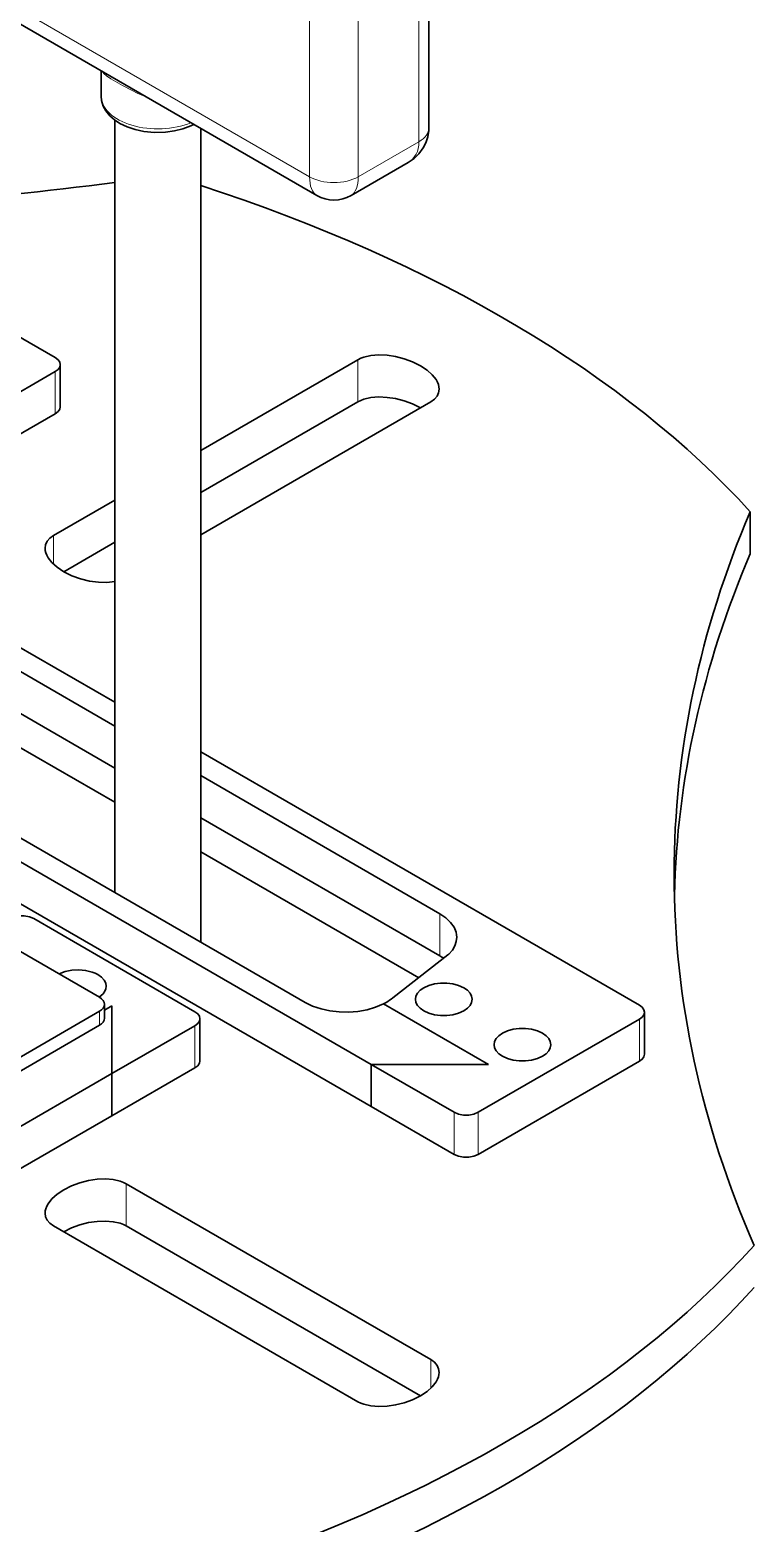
# Model space of a CAD drawing. Extents: x -1556 to 2480, y -1748 to 2591.
# Drawn here: x 1467.5 to 1509.6, y 2097.3 to 2184.2 of the extents above; entities that cross this region are included whole.
import ezdxf

# ---------------------------------------------------------------- set-up
doc = ezdxf.new("R2010")
doc.units = 0

msp = doc.modelspace()

# ---------------------------------------------------------------- linework, layer by layer
at = {"color": 7, "lineweight": 13}
msp.add_line((1459.716187, 2189.51709), (1483.757813, 2175.636719), dxfattribs=at)
at = {"color": 7, "lineweight": 35}
for p, q in [((1460.337524, 2188.312988), (1484.171997, 2174.552002)), ((1472.418945, 2178.931641), (1472.418945, 2133.970459)), ((1477.418945, 2178.450684), (1477.418945, 2131.083496)), ((1487.337769, 2123.972168), (1446.91272, 2147.312744)), ((1487.337769, 2121.522705), (1446.91272, 2144.863281)), ((1457.987061, 2142.303223), (1483.490234, 2127.578125)), ((1477.418945, 2142.162842), (1502.960327, 2127.415771)), ((1471.522095, 2127.062012), (1435.459595, 2106.241211)), ((1471.522095, 2126.245361), (1435.459595, 2105.424805)), ((1472.248535, 2123.435547), (1431.821655, 2100.096191)), ((1472.248535, 2120.986084), (1431.821655, 2097.646729)), ((1490.810791, 2106.784912), (1473.083374, 2117.019775)), ((1468.84082, 2114.570313), (1486.568848, 2104.335938))]:
    msp.add_line(p, q, dxfattribs=at)
at = {"color": 7, "lineweight": 13, "ltscale": 0.321497}
msp.add_line((1483.757813, 2188.496582), (1483.757813, 2175.636719), dxfattribs=at)
at = {"color": 7, "lineweight": 13, "ltscale": 0.28067}
msp.add_line((1486.586304, 2186.863525), (1486.586304, 2175.636719), dxfattribs=at)
at = {"color": 7, "lineweight": 35, "ltscale": 0.192169}
msp.add_line((1490.70752, 2186.181152), (1490.70752, 2178.494385), dxfattribs=at)
at = {"color": 7, "lineweight": 13, "ltscale": 0.204126}
msp.add_line((1490.121826, 2185.842773), (1490.121826, 2177.677734), dxfattribs=at)
at = {"color": 7, "lineweight": 35, "ltscale": 0.036694}
msp.add_line((1471.619019, 2181.799316), (1471.619019, 2180.331543), dxfattribs=at)
at = {"color": 7, "lineweight": 13, "ltscale": 0.102059}
msp.add_line((1490.121826, 2177.677734), (1486.586304, 2175.636719), dxfattribs=at)
at = {"color": 7, "lineweight": 35, "ltscale": 0.096082}
msp.add_line((1489.500488, 2176.473633), (1486.172119, 2174.552002), dxfattribs=at)
at = {"color": 7, "lineweight": 35, "ltscale": 0.270756}
msp.add_line((1459.570679, 2170.530273), (1468.949829, 2165.11499), dxfattribs=at)
at = {"color": 7, "lineweight": 35, "ltscale": 0.061237}
for p, q in [((1469.242432, 2162.257324), (1469.242432, 2164.706787)), ((1477.370117, 2124.182129), (1477.370117, 2126.631592)), ((1503.25293, 2124.558105), (1503.25293, 2127.007568)), ((1487.337769, 2121.522705), (1487.337769, 2123.972168)), ((1487.337769, 2121.522705), (1487.337769, 2123.972168)), ((1472.248535, 2120.986084), (1472.248535, 2123.435547)), ((1472.248535, 2120.986084), (1472.248535, 2123.435547))]:
    msp.add_line(p, q, dxfattribs=at)
at = {"color": 7, "lineweight": 35, "ltscale": 0.264179}
msp.add_line((1486.570435, 2164.987793), (1477.418945, 2159.704346), dxfattribs=at)
at = {"color": 7, "lineweight": 13, "ltscale": 0.06123}
for p, q in [((1486.570435, 2162.538574), (1486.570435, 2164.987793)), ((1502.959839, 2124.149902), (1502.959839, 2126.599121))]:
    msp.add_line(p, q, dxfattribs=at)
at = {"color": 7, "lineweight": 35, "ltscale": 0.139401}
msp.add_line((1468.949707, 2164.298828), (1464.120605, 2161.510986), dxfattribs=at)
at = {"color": 7, "lineweight": 13, "ltscale": 0.061243}
msp.add_line((1468.949707, 2161.849121), (1468.949707, 2164.298828), dxfattribs=at)
at = {"color": 7, "lineweight": 35, "ltscale": 0.139398}
msp.add_line((1468.949707, 2161.849121), (1464.120605, 2159.061523), dxfattribs=at)
at = {"color": 7, "lineweight": 35, "ltscale": 0.386633}
msp.add_line((1477.418945, 2154.805908), (1490.812012, 2162.539063), dxfattribs=at)
at = {"color": 7, "lineweight": 35, "ltscale": 0.264182}
msp.add_line((1486.570435, 2162.538574), (1477.418945, 2157.254883), dxfattribs=at)
at = {"color": 7, "lineweight": 35, "ltscale": 0.103216}
msp.add_line((1472.418945, 2156.817383), (1468.843384, 2154.753174), dxfattribs=at)
at = {"color": 7, "lineweight": 35, "ltscale": 0.061243}
msp.add_line((1509.412476, 2153.690918), (1509.412476, 2156.140625), dxfattribs=at)
at = {"color": 7, "lineweight": 13, "ltscale": 0.041595}
for p, q in [((1468.843384, 2153.089355), (1468.843384, 2154.753174)), ((1490.810791, 2105.121094), (1490.810791, 2106.784912))]:
    msp.add_line(p, q, dxfattribs=at)
at = {"color": 7, "lineweight": 35, "ltscale": 0.085877}
msp.add_line((1472.418945, 2154.36792), (1469.444092, 2152.650391), dxfattribs=at)
at = {"color": 7, "lineweight": 35, "ltscale": 0.285341}
msp.add_line((1462.534546, 2150.756836), (1472.418945, 2145.049805), dxfattribs=at)
at = {"color": 7, "lineweight": 35, "ltscale": 0.15871}
for p, q in [((1472.418945, 2143.665771), (1466.921143, 2146.840088)), ((1472.418945, 2141.216309), (1466.921143, 2144.390625))]:
    msp.add_line(p, q, dxfattribs=at)
at = {"color": 7, "lineweight": 35, "ltscale": 0.274155}
msp.add_line((1462.922119, 2144.709717), (1472.418945, 2139.226318), dxfattribs=at)
at = {"color": 7, "lineweight": 35, "ltscale": 0.40209}
for p, q in [((1491.347656, 2132.736816), (1477.418945, 2140.778809)), ((1491.347656, 2130.287354), (1477.418945, 2138.329346))]:
    msp.add_line(p, q, dxfattribs=at)
at = {"color": 7, "lineweight": 35, "ltscale": 0.366318}
msp.add_line((1477.418945, 2136.339355), (1490.108521, 2129.012939), dxfattribs=at)
at = {"color": 7, "lineweight": 35, "ltscale": 0.270753}
msp.add_line((1467.698364, 2132.455078), (1477.077393, 2127.039795), dxfattribs=at)
at = {"color": 7, "lineweight": 13, "ltscale": 0.061237}
for p, q in [((1491.347656, 2130.287354), (1491.347656, 2132.736816)), ((1477.077393, 2123.773926), (1477.077393, 2126.223389)), ((1492.166504, 2118.734863), (1492.166504, 2121.184326)), ((1493.580322, 2118.734863), (1493.580322, 2121.184326)), ((1473.083374, 2114.570313), (1473.083374, 2117.019775))]:
    msp.add_line(p, q, dxfattribs=at)
at = {"color": 7, "lineweight": 35, "ltscale": 0.214332}
msp.add_line((1471.522095, 2127.878418), (1464.097412, 2132.165039), dxfattribs=at)
at = {"color": 7, "lineweight": 35, "ltscale": 0.101613}
msp.add_line((1488.60498, 2127.842529), (1491.812378, 2130.339111), dxfattribs=at)
at = {"color": 7, "lineweight": 35, "ltscale": 0.00191}
msp.add_line((1491.812378, 2130.339111), (1491.866943, 2130.392578), dxfattribs=at)
at = {"color": 7, "lineweight": 13, "ltscale": 0.020416}
msp.add_line((1471.522095, 2126.245361), (1471.522095, 2127.062012), dxfattribs=at)
at = {"color": 7, "lineweight": 35, "ltscale": 0.020416}
msp.add_line((1471.814941, 2126.653564), (1471.814941, 2127.470215), dxfattribs=at)
at = {"color": 7, "lineweight": 35, "ltscale": 0.012518}
for p, q in [((1471.814941, 2127.12793), (1472.248657, 2127.378174)), ((1472.248657, 2127.378174), (1471.814941, 2127.12793))]:
    msp.add_line(p, q, dxfattribs=at)
at = {"color": 7, "lineweight": 35, "ltscale": 0.098566}
for p, q in [((1472.248657, 2127.378174), (1472.248535, 2123.435547)), ((1472.248535, 2123.435547), (1472.248657, 2127.378174))]:
    msp.add_line(p, q, dxfattribs=at)
at = {"color": 7, "lineweight": 35, "ltscale": 0.176169}
for p, q in [((1488.063843, 2127.495605), (1494.166504, 2123.972168)), ((1494.166504, 2123.972168), (1488.063843, 2127.495605))]:
    msp.add_line(p, q, dxfattribs=at)
at = {"color": 7, "lineweight": 35, "ltscale": 0.139396}
for p, q in [((1477.077393, 2126.223389), (1472.248535, 2123.435547)), ((1477.077393, 2123.773926), (1472.248535, 2120.986084))]:
    msp.add_line(p, q, dxfattribs=at)
at = {"color": 7, "lineweight": 35, "ltscale": 0.270757}
msp.add_line((1502.959839, 2126.599121), (1493.580322, 2121.184326), dxfattribs=at)
at = {"color": 7, "lineweight": 35, "ltscale": 0.170718}
for p, q in [((1494.166504, 2123.972168), (1487.337769, 2123.972168)), ((1487.337769, 2123.972168), (1494.166504, 2123.972168))]:
    msp.add_line(p, q, dxfattribs=at)
at = {"color": 7, "lineweight": 35, "ltscale": 0.139393}
for p, q in [((1492.166504, 2121.184326), (1487.337769, 2123.972168)), ((1492.166504, 2118.734863), (1487.337769, 2121.522705))]:
    msp.add_line(p, q, dxfattribs=at)
at = {"color": 7, "lineweight": 35, "ltscale": 0.27076}
msp.add_line((1502.959839, 2124.149902), (1493.580322, 2118.734863), dxfattribs=at)
at = {"color": 7, "lineweight": 35, "ltscale": 0.494406}
msp.add_line((1490.210083, 2104.682129), (1473.083374, 2114.570313), dxfattribs=at)
at = {"color": 7, "lineweight": 13}
msp.add_lwpolyline([(1474.186401, 2180.317139), (1473.718384, 2180.508789), (1473.419189, 2180.652344), (1472.8573, 2180.952637), (1472.188354, 2181.344238), (1471.933472, 2181.518066), (1471.800049, 2181.632813), (1471.701294, 2181.751953)], dxfattribs=at)
at = {"color": 7, "lineweight": 35}
for points in [[(1471.619019, 2180.331543), (1471.641602, 2180.077148), (1471.739136, 2179.751465), (1471.887329, 2179.477051), (1472.12561, 2179.184814), (1472.393066, 2178.950684), (1472.700073, 2178.749023), (1473.130493, 2178.541748), (1473.602905, 2178.384277), (1474.106567, 2178.277832), (1474.735229, 2178.218262), (1475.370239, 2178.233887), (1475.88855, 2178.304932), (1476.383789, 2178.427246), (1476.844482, 2178.600098), (1477.016724, 2178.683105)], [(1489.500488, 2176.473633), (1489.846924, 2176.712891), (1490.122437, 2176.977051), (1490.37793, 2177.322266), (1490.528442, 2177.616211), (1490.644775, 2177.967773), (1490.702271, 2178.341309), (1490.70752, 2178.494385)], [(1490.212036, 2164.641357), (1489.753662, 2164.870361), (1489.266968, 2165.049072), (1488.766602, 2165.17627), (1488.26709, 2165.25), (1487.782959, 2165.269775), (1487.329102, 2165.233398), (1486.920044, 2165.140137), (1486.736938, 2165.071289), (1486.570435, 2164.987793)], [(1469.242432, 2164.706787), (1469.209961, 2164.560303), (1469.112305, 2164.421875), (1468.949707, 2164.298828)], [(1468.949829, 2165.11499), (1469.112427, 2164.991943), (1469.209961, 2164.853271), (1469.242432, 2164.706787)], [(1491.301147, 2163.278809), (1491.290894, 2163.407471), (1491.260132, 2163.539063), (1491.203247, 2163.685059), (1491.122437, 2163.832031), (1490.902466, 2164.112305), (1490.598145, 2164.384766), (1490.212036, 2164.641357)], [(1490.212036, 2162.191895), (1489.753662, 2162.420898), (1489.266968, 2162.599609), (1488.766602, 2162.726563), (1488.26709, 2162.800781), (1487.782959, 2162.820313), (1487.329102, 2162.78418), (1486.920044, 2162.69043), (1486.736938, 2162.62207), (1486.570435, 2162.538574)], [(1490.812012, 2162.539063), (1491.027832, 2162.694336), (1491.18042, 2162.872314), (1491.27124, 2163.068359), (1491.301147, 2163.278809)], [(1469.242432, 2162.257324), (1469.209961, 2162.11084), (1469.112305, 2161.972168), (1468.949707, 2161.849121)], [(1468.843384, 2154.753174), (1468.627563, 2154.597656), (1468.474854, 2154.419922), (1468.384155, 2154.223877), (1468.354126, 2154.013672)], [(1468.354126, 2154.013672), (1468.364502, 2153.884766), (1468.395264, 2153.753174), (1468.452148, 2153.607178), (1468.532837, 2153.460205), (1468.75293, 2153.179688), (1469.057251, 2152.907471), (1469.443481, 2152.650879)], [(1469.443481, 2152.650879), (1469.918823, 2152.414551), (1470.424194, 2152.232178), (1470.943115, 2152.105469), (1471.459473, 2152.035645), (1471.956909, 2152.024658), (1472.418945, 2152.07373)], [(1466.283936, 2132.455322), (1466.543457, 2132.563477), (1466.837891, 2132.617432), (1467.144043, 2132.617432), (1467.438721, 2132.563232), (1467.698364, 2132.455078)], [(1492.327393, 2131.369629), (1492.317383, 2131.519287), (1492.287354, 2131.667969), (1492.168091, 2131.959473), (1491.970947, 2132.238525), (1491.697021, 2132.499512), (1491.347656, 2132.736816)], [(1491.866943, 2130.392578), (1492.069458, 2130.626465), (1492.213257, 2130.869385), (1492.29895, 2131.118164), (1492.327393, 2131.369629)], [(1471.433105, 2129.196533), (1471.27063, 2129.278809), (1471.095093, 2129.346924), (1470.714844, 2129.439941), (1470.312378, 2129.475098), (1469.907715, 2129.452881), (1469.520752, 2129.373047), (1469.171265, 2129.235596)], [(1471.916504, 2128.522949), (1471.88623, 2128.704834), (1471.795654, 2128.881348), (1471.644653, 2129.047119), (1471.433105, 2129.196533)], [(1471.500854, 2127.890625), (1471.62793, 2127.984375), (1471.731812, 2128.084229), (1471.834351, 2128.225342), (1471.895996, 2128.372559), (1471.916504, 2128.522949)], [(1489.917603, 2127.761719), (1489.947754, 2127.943848), (1490.03833, 2128.120361), (1490.189453, 2128.286133), (1490.400879, 2128.435547)], [(1490.400879, 2128.435547), (1490.699219, 2128.572266), (1491.032593, 2128.66333), (1491.386963, 2128.708984), (1491.748413, 2128.708984), (1492.102783, 2128.66333), (1492.436279, 2128.572266), (1492.734619, 2128.435547)], [(1492.734619, 2128.435547), (1492.946045, 2128.286133), (1493.097046, 2128.120361), (1493.187744, 2127.943848), (1493.217896, 2127.761719)], [(1477.077393, 2127.039795), (1477.23999, 2126.916748), (1477.337524, 2126.778076), (1477.370117, 2126.631592)], [(1483.490234, 2127.578125), (1483.934082, 2127.362793), (1484.421753, 2127.198975), (1484.941406, 2127.086914), (1485.481201, 2127.026123), (1486.029053, 2127.01709), (1486.573242, 2127.05957), (1487.101685, 2127.153564), (1487.602539, 2127.298828), (1488.063843, 2127.495605)], [(1490.400757, 2127.088135), (1490.189331, 2127.237549), (1490.03833, 2127.40332), (1489.947754, 2127.579834), (1489.917603, 2127.761719)], [(1492.734497, 2127.088135), (1492.436157, 2126.951416), (1492.102783, 2126.860352), (1491.748413, 2126.814941), (1491.386963, 2126.814697), (1491.032593, 2126.860352), (1490.699219, 2126.951416), (1490.400757, 2127.088135)], [(1493.217896, 2127.761719), (1493.187622, 2127.579834), (1493.097046, 2127.40332), (1492.945923, 2127.237549), (1492.734497, 2127.088135)], [(1502.960327, 2127.415771), (1503.122925, 2127.292725), (1503.220459, 2127.154053), (1503.25293, 2127.007568)], [(1477.370117, 2126.631592), (1477.337524, 2126.485107), (1477.23999, 2126.346436), (1477.077393, 2126.223389)], [(1503.25293, 2127.007568), (1503.220337, 2126.861084), (1503.122681, 2126.722412), (1502.959839, 2126.599121)], [(1494.982178, 2125.790283), (1494.770752, 2125.640869), (1494.619751, 2125.475098), (1494.529175, 2125.298584), (1494.498901, 2125.116699)], [(1497.31604, 2125.790283), (1497.017578, 2125.927002), (1496.684204, 2126.018066), (1496.329834, 2126.063721), (1495.968384, 2126.063721), (1495.613892, 2126.018066), (1495.280518, 2125.927002), (1494.982178, 2125.790283)], [(1497.799194, 2125.116699), (1497.769043, 2125.298584), (1497.678467, 2125.475098), (1497.527466, 2125.640869), (1497.31604, 2125.790283)], [(1494.498901, 2125.116699), (1494.529053, 2124.93457), (1494.619751, 2124.758301), (1494.770752, 2124.592285), (1494.982178, 2124.442871)], [(1494.982178, 2124.442871), (1495.280518, 2124.306152), (1495.614014, 2124.215088), (1495.968384, 2124.169678), (1496.329834, 2124.169678), (1496.684204, 2124.215088), (1497.017578, 2124.306152), (1497.315918, 2124.442871)], [(1497.315918, 2124.442871), (1497.527344, 2124.592285), (1497.678345, 2124.758057), (1497.769043, 2124.93457), (1497.799194, 2125.116699)], [(1503.25293, 2124.558105), (1503.220337, 2124.411621), (1503.122681, 2124.272949), (1502.959839, 2124.149902)], [(1477.370117, 2124.182129), (1477.337524, 2124.035645), (1477.23999, 2123.896973), (1477.077393, 2123.773926)], [(1493.580322, 2121.184326), (1493.320923, 2121.076172), (1493.026489, 2121.021973), (1492.720337, 2121.021973), (1492.425903, 2121.076172), (1492.166504, 2121.184326)], [(1493.580322, 2118.734863), (1493.320923, 2118.626465), (1493.026489, 2118.57251), (1492.720337, 2118.57251), (1492.425903, 2118.626709), (1492.166504, 2118.734863)], [(1469.442139, 2116.673096), (1469.055664, 2116.416504), (1468.751343, 2116.143799), (1468.531128, 2115.863525), (1468.450317, 2115.716309), (1468.393433, 2115.570313), (1468.362671, 2115.438721), (1468.352417, 2115.309814)], [(1473.083374, 2117.019775), (1472.917114, 2117.103027), (1472.734009, 2117.171875), (1472.325195, 2117.265137), (1471.871582, 2117.301514), (1471.387573, 2117.281982), (1470.887939, 2117.208008), (1470.387451, 2117.080811), (1469.900635, 2116.9021), (1469.442139, 2116.673096)], [(1468.352417, 2115.309814), (1468.382324, 2115.099609), (1468.4729, 2114.903564), (1468.625366, 2114.72583), (1468.84082, 2114.570313)], [(1473.083374, 2114.570313), (1472.917114, 2114.653809), (1472.734009, 2114.722168), (1472.325195, 2114.815918), (1471.871582, 2114.852051), (1471.387573, 2114.83252), (1470.887939, 2114.758301), (1470.387451, 2114.631348), (1469.900635, 2114.452637), (1469.442139, 2114.223633)], [(1491.299927, 2106.044922), (1491.269897, 2106.255371), (1491.179199, 2106.451416), (1491.026489, 2106.629395), (1490.810791, 2106.784912)], [(1490.210449, 2104.682373), (1490.596802, 2104.938965), (1490.901123, 2105.211426), (1491.121216, 2105.491699), (1491.201904, 2105.638672), (1491.258789, 2105.784668), (1491.289551, 2105.916016), (1491.299927, 2106.044922)], [(1486.568848, 2104.335938), (1486.735229, 2104.252441), (1486.918335, 2104.183594), (1487.327393, 2104.090332), (1487.781128, 2104.053955), (1488.265137, 2104.07373), (1488.764648, 2104.147705), (1489.265137, 2104.274658), (1489.751953, 2104.453369), (1490.210449, 2104.682373)]]:
    msp.add_lwpolyline(points, dxfattribs=at)
for centre, radius, start, end in [((1439.622681, 2428.589844), 255.395005, 274.660761, 277.377961), ((1485.171997, 2176.28418), 2.000001, 239.999423, 300.000654), ((1489.878906, 2127.738037), 2.942069, 54.992554, 60.050736), ((1486.721924, 2130.270996), 3.082586, 295.803947, 299.119484), ((1486.838135, 2129.994141), 2.783988, 299.805522, 309.394223)]:
    msp.add_arc(centre, radius, start, end, dxfattribs=at)
at = {"color": 7, "lineweight": 13}
for centre, major_axis, ratio, start_param, end_param in [((1474.918945, 2180.331543), (-3.300049, 0), 0.57735, 0, 2.193190766), ((1488.70752, 2178.494385), (-2, 0), 0.57735, 2.35619449, 3.141592654), ((1488.000732, 2178.494141), (1.70166, -1.873413), 0.67591, 6.137481579, 6.922904212), ((1485.171997, 2176.453125), (-2, 0), 0.57735, 0.785398163, 2.35619449), ((1485.172241, 2176.861816), (-0.931763, -2.342896), 0.454186, 5.431596177, 6.216910567), ((1485.171875, 2176.861816), (0.931763, -2.342896), 0.454186, 0.066277288, 0.85158913)]:
    msp.add_ellipse(centre, major_axis=major_axis, ratio=ratio, start_param=start_param, end_param=end_param, dxfattribs=at)
at = {"color": 7, "lineweight": 35}
for centre, major_axis, ratio, start_param, end_param in [((1441.857056, 2136.710938), (76.565796, -2.347534), 0.57675, 0.508004773, 1.105531898), ((1648.325928, 2134.968506), (143.34314, -0.131348), 0.596436, 2.892886008, 3.142135981), ((1648.548584, 2132.5), (143.565796, -0.160767), 0.595986, 2.893201084, 3.127941718), ((1648.487915, 2135.178223), (143.505249, 0.193604), 0.596103, 3.140790036, 3.39630046), ((1470.814941, 2127.470215), (1, 0), 0.57735, 0, 0.785398163), ((1470.814941, 2127.470215), (1, 0), 0.57735, 5.497787144, 6.283185307), ((1470.814941, 2126.653564), (1, 0), 0.57735, 5.497787144, 6.283185307), ((1441.870239, 2132.595703), (76.551758, 2.365234), 0.576652, 5.142703826, 5.781415629), ((1441.870239, 2130.14624), (76.551758, 2.365234), 0.576652, 5.142703826, 5.781415629)]:
    msp.add_ellipse(centre, major_axis=major_axis, ratio=ratio, start_param=start_param, end_param=end_param, dxfattribs=at)

doc.saveas('drawing.dxf')
